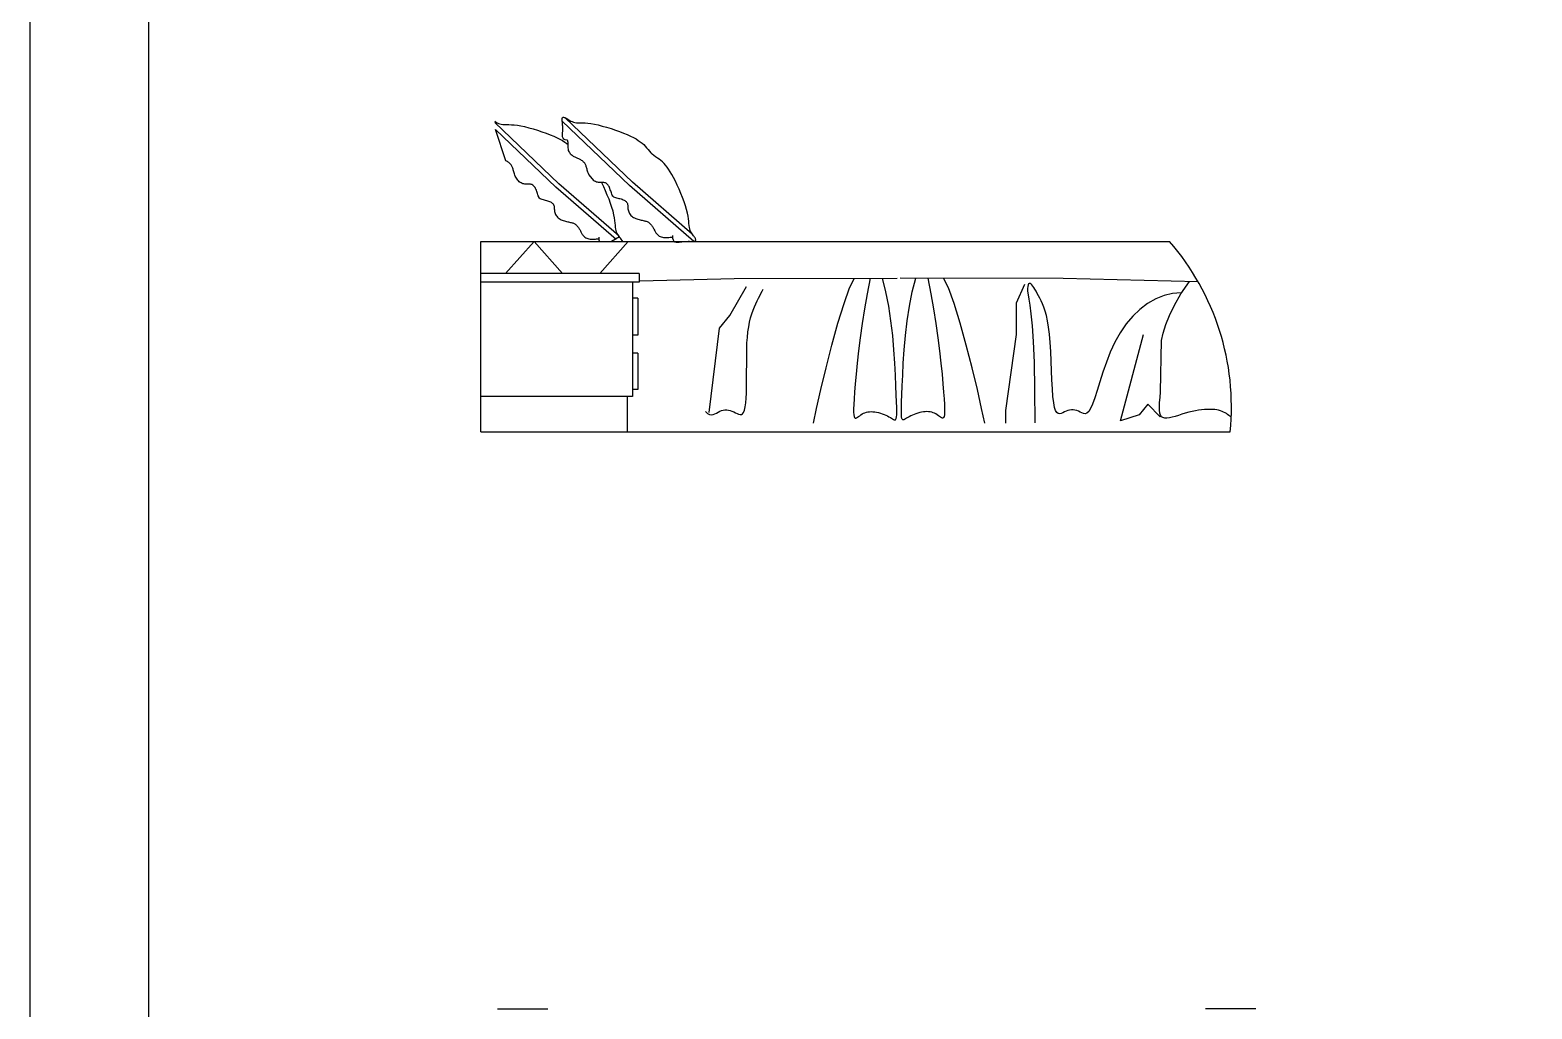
# Model space of a CAD drawing. Header units: inches. Extents: x 4.1 to 46.6, y 13.1 to 37.9.
# Drawn here: x 25.641 to 29.907, y 22.996 to 25.777 of the extents above; entities that cross this region are included whole.
import ezdxf

# ---------------------------------------------------------------- set-up
doc = ezdxf.new("R2010")
doc.units = ezdxf.units.IN
doc.header["$MEASUREMENT"] = 0
for name, color, linetype in [('02', 2, 'Continuous'), ('1', 1, 'Continuous'), ('4', 4, 'Continuous'), ('kadrbm', 4, 'Continuous')]:
    doc.layers.add(name, color=color, linetype=linetype)

# ---------------------------------------------------------------- blocks, each defined once
blk = doc.blocks.new('kadrbm')
at = {"layer": 'kadrbm', "color": 4}
blk.add_lwpolyline([(0, 0), (0, 24.7972), (21, 24.7972), (21, 0), (0, 0)], close=True, dxfattribs=at)
blk.add_lwpolyline([(20.6631, 0.3257), (20.6631, 24.4603), (0.3369, 24.4603), (0.3369, 0.3257), (20.6631, 0.3257)], dxfattribs=at)

msp = doc.modelspace()

# ---------------------------------------------------------------- linework, layer by layer
at = {"layer": '02'}
for p, q in [((26.9214, 25.1762), (26.9214, 25.1762)), ((26.9214, 25.1757), (26.9219, 25.1762)), ((26.9219, 25.1762), (28.8775, 25.1762)), ((27.0725, 25.1762), (26.9916, 25.0854)), ((27.0725, 25.1762), (27.1534, 25.0854)), ((27.3403, 25.1762), (27.2594, 25.0854)), ((27.6983, 24.9905), (27.7022, 24.9992)), ((27.7022, 24.9992), (27.7061, 25.0073)), ((27.7061, 25.0073), (27.7099, 25.0149)), ((27.7099, 25.0149), (27.7135, 25.0221)), ((27.7135, 25.0221), (27.717, 25.0288)), ((27.717, 25.0288), (27.7202, 25.0351)), ((27.7202, 25.0351), (27.7234, 25.0407)), ((27.6847, 24.9473), (27.6876, 24.9596)), ((27.6876, 24.9596), (27.691, 24.9708)), ((27.691, 24.9708), (27.6946, 24.981)), ((27.6946, 24.981), (27.6983, 24.9905)), ((27.6787, 24.9038), (27.6802, 24.9192)), ((27.6802, 24.9192), (27.6822, 24.9339)), ((27.6822, 24.9339), (27.6847, 24.9473)), ((27.6763, 24.7455), (27.6774, 24.8881)), ((27.6774, 24.8881), (27.6787, 24.9038)), ((27.6751, 24.7309), (27.6763, 24.7455)), ((27.6703, 24.697), (27.6723, 24.7061)), ((27.6723, 24.7061), (27.6739, 24.7176)), ((27.6739, 24.7176), (27.6751, 24.7309)), ((27.5596, 24.693), (27.5653, 24.6874)), ((27.5653, 24.6874), (27.5708, 24.6844)), ((27.5708, 24.6844), (27.576, 24.6835)), ((27.576, 24.6835), (27.581, 24.6842)), ((27.581, 24.6842), (27.5858, 24.6861)), ((27.5858, 24.6861), (27.5906, 24.6887)), ((27.5906, 24.6887), (27.5953, 24.6915)), ((27.5953, 24.6915), (27.6001, 24.694)), ((27.6001, 24.694), (27.605, 24.6959)), ((27.605, 24.6959), (27.6099, 24.697)), ((27.6099, 24.697), (27.6149, 24.6975)), ((27.6149, 24.6975), (27.6199, 24.6975)), ((27.6199, 24.6975), (27.6249, 24.6968)), ((27.6249, 24.6968), (27.6299, 24.6957)), ((27.6299, 24.6957), (27.6348, 24.6941)), ((27.6348, 24.6941), (27.6397, 24.692)), ((27.6397, 24.692), (27.6444, 24.6897)), ((27.6444, 24.6897), (27.6491, 24.6874)), ((27.6491, 24.6874), (27.6535, 24.6855)), ((27.6535, 24.6855), (27.6576, 24.6845)), ((27.6576, 24.6845), (27.6614, 24.6847)), ((27.6614, 24.6847), (27.6648, 24.6866)), ((27.6648, 24.6866), (27.6678, 24.6906)), ((27.6678, 24.6906), (27.6703, 24.697))]:
    msp.add_line(p, q, dxfattribs=at)
for points in [[(26.9609, 25.5178), (26.9621, 25.517), (26.965, 25.5152), (26.9682, 25.5134), (26.9716, 25.5119), (26.9754, 25.5105), (26.9796, 25.5095), (26.9842, 25.509), (26.9893, 25.5087), (26.995, 25.5085), (27.0013, 25.5084), (27.0084, 25.5081), (27.0163, 25.5075), (27.0252, 25.5064), (27.035, 25.5048), (27.0459, 25.5025), (27.0576, 25.4995), (27.0698, 25.4961), (27.0822, 25.4922), (27.0946, 25.488), (27.1066, 25.4837), (27.118, 25.4793), (27.1285, 25.475), (27.1378, 25.4708), (27.146, 25.4667), (27.1533, 25.4628), (27.1597, 25.4588), (27.1654, 25.4548), (27.1692, 25.4518)], [(27.313, 25.1923), (27.1433, 25.3403), (26.9613, 25.5145)], [(27.1688, 25.4633), (27.1664, 25.4637), (27.161, 25.4647), (27.1573, 25.4667), (27.155, 25.4696), (27.1538, 25.4731), (27.1533, 25.4771), (27.1534, 25.4812), (27.1537, 25.4854), (27.1539, 25.4895), (27.154, 25.4933), (27.1541, 25.497), (27.154, 25.5005), (27.1539, 25.5038), (27.1538, 25.5069), (27.1535, 25.5098), (27.1533, 25.5125), (27.153, 25.5151), (27.1527, 25.5174), (27.1524, 25.5196), (27.1522, 25.5215), (27.1521, 25.5232), (27.1521, 25.5248), (27.1523, 25.5261), (27.1527, 25.5271), (27.1534, 25.528), (27.1543, 25.5286), (27.1554, 25.529), (27.1567, 25.5291), (27.1582, 25.5289), (27.1599, 25.5284), (27.1618, 25.5276), (27.1638, 25.5265), (27.166, 25.5252), (27.1684, 25.5235), (27.1711, 25.5218), (27.1739, 25.52), (27.1771, 25.5183), (27.1805, 25.5167), (27.1843, 25.5153), (27.1885, 25.5144), (27.1931, 25.5138), (27.1982, 25.5135), (27.2039, 25.5133), (27.2102, 25.5132), (27.2173, 25.5129), (27.2252, 25.5123), (27.2341, 25.5112), (27.2439, 25.5096), (27.2548, 25.5073), (27.2665, 25.5043), (27.2787, 25.5009), (27.2912, 25.497), (27.3035, 25.4928), (27.3156, 25.4885), (27.3269, 25.4841), (27.3374, 25.4798), (27.3467, 25.4756), (27.355, 25.4715), (27.3622, 25.4676), (27.3686, 25.4636), (27.3743, 25.4596), (27.3794, 25.4556), (27.3841, 25.4514), (27.3883, 25.4471), (27.3924, 25.4427), (27.3963, 25.438), (27.4001, 25.4333), (27.4039, 25.4285), (27.4083, 25.4243)], [(27.5264, 25.1762), (27.3435, 25.3357), (27.1525, 25.5184)], [(27.5219, 25.1971), (27.3522, 25.3451), (27.1612, 25.5279)], [(27.0885, 25.2989), (27.0872, 25.3009), (27.0859, 25.3034), (27.0847, 25.3062), (27.0836, 25.3091), (27.0825, 25.3123), (27.0814, 25.3154), (27.0803, 25.3186), (27.0792, 25.3216), (27.078, 25.3245), (27.0767, 25.3272), (27.0753, 25.3296), (27.0738, 25.3318), (27.0722, 25.3337), (27.0705, 25.3353), (27.0687, 25.3366), (27.0667, 25.3377), (27.0646, 25.3384), (27.0623, 25.3389), (27.0599, 25.3391), (27.0574, 25.3391), (27.0548, 25.3391), (27.0521, 25.339), (27.0494, 25.3391), (27.0466, 25.3392), (27.0439, 25.3397), (27.0411, 25.3404), (27.0384, 25.3414), (27.0357, 25.3427), (27.0331, 25.3442), (27.0307, 25.3461), (27.0283, 25.3482), (27.0262, 25.3505), (27.0242, 25.3531), (27.0224, 25.3558), (27.0208, 25.3588), (27.0193, 25.3618), (27.018, 25.3649), (27.0169, 25.3681), (27.0159, 25.3711), (27.015, 25.3741), (27.0142, 25.3769), (27.0134, 25.3795), (27.0128, 25.3819), (27.0121, 25.3842), (27.0114, 25.3863), (27.0106, 25.3883), (27.0097, 25.3902), (27.0087, 25.392), (27.0075, 25.3938), (27.0061, 25.3955), (27.0045, 25.3972), (27.0028, 25.3988), (27.0009, 25.4004), (26.9989, 25.4019), (26.9969, 25.4032), (26.9948, 25.4045), (26.9927, 25.4056), (26.9634, 25.4947)], [(27.3054, 25.1819), (27.1346, 25.3309), (26.9634, 25.4947)], [(27.2431, 25.3484), (27.2282, 25.3666), (27.227, 25.3697), (27.2258, 25.3729), (27.2248, 25.3759), (27.2239, 25.3789), (27.2231, 25.3817), (27.2224, 25.3843), (27.2217, 25.3867), (27.221, 25.389), (27.2203, 25.3911), (27.2195, 25.3931), (27.2186, 25.395), (27.2176, 25.3968), (27.2164, 25.3986), (27.215, 25.4003), (27.2134, 25.402), (27.2117, 25.4036), (27.2098, 25.4052), (27.2078, 25.4067), (27.2058, 25.408), (27.2037, 25.4093), (27.2016, 25.4104), (27.1995, 25.4114), (27.1973, 25.4123), (27.1952, 25.4131), (27.1931, 25.4139), (27.191, 25.4148), (27.1889, 25.4157), (27.1868, 25.4167), (27.1846, 25.4178), (27.1825, 25.4192), (27.1804, 25.4207), (27.1784, 25.4225), (27.1765, 25.4245), (27.1748, 25.4268), (27.1732, 25.4293), (27.1719, 25.4321), (27.1709, 25.4352), (27.1701, 25.4387), (27.1696, 25.4423), (27.1694, 25.4461), (27.1692, 25.4499), (27.1692, 25.4536), (27.1691, 25.4571), (27.169, 25.4604), (27.1688, 25.4633)], [(27.4655, 25.1934), (27.4658, 25.186), (27.4673, 25.1807), (27.4696, 25.1772), (27.4726, 25.1751), (27.4762, 25.1741), (27.4802, 25.174), (27.4843, 25.1744), (27.4885, 25.175), (27.4925, 25.1755), (27.4963, 25.1759), (27.5, 25.1762), (27.5035, 25.1765), (27.5068, 25.1766), (27.5099, 25.1767), (27.5128, 25.1767), (27.5156, 25.1766), (27.5181, 25.1765), (27.5205, 25.1764), (27.5226, 25.1763), (27.5246, 25.1762), (27.5263, 25.1762), (27.5278, 25.1764), (27.5291, 25.1767), (27.5302, 25.1772), (27.531, 25.1779), (27.5315, 25.1788), (27.5318, 25.1799), (27.5318, 25.1813), (27.5315, 25.1828), (27.5309, 25.1844), (27.53, 25.1862), (27.5287, 25.1882), (27.5272, 25.1903), (27.5254, 25.1926), (27.5234, 25.1951), (27.5214, 25.1978), (27.5195, 25.2008), (27.5176, 25.2041), (27.516, 25.2078), (27.5147, 25.2119), (27.5138, 25.2164), (27.5131, 25.2215), (27.5125, 25.2271), (27.5119, 25.2335), (27.5111, 25.2405), (27.5099, 25.2484), (27.5082, 25.2571), (27.5058, 25.2668), (27.5027, 25.2775), (27.4988, 25.2889), (27.4945, 25.3008), (27.4897, 25.3129), (27.4846, 25.325), (27.4794, 25.3366), (27.4741, 25.3476), (27.469, 25.3578), (27.4642, 25.3667), (27.4595, 25.3746), (27.4549, 25.3816), (27.4505, 25.3877), (27.4461, 25.3931), (27.4417, 25.3978), (27.4372, 25.4021), (27.4326, 25.4061), (27.4279, 25.4098), (27.423, 25.4133), (27.4179, 25.4168), (27.4129, 25.4202), (27.4083, 25.4243)], [(27.2974, 25.3037), (27.2961, 25.3057), (27.2949, 25.3082), (27.2937, 25.311), (27.2925, 25.314), (27.2914, 25.3171), (27.2903, 25.3202), (27.2892, 25.3234), (27.2881, 25.3264), (27.2869, 25.3293), (27.2856, 25.332), (27.2842, 25.3344), (27.2828, 25.3366), (27.2812, 25.3385), (27.2794, 25.3401), (27.2776, 25.3415), (27.2756, 25.3425), (27.2735, 25.3432), (27.2712, 25.3437), (27.2688, 25.3439), (27.2663, 25.3439), (27.2637, 25.3439), (27.261, 25.3438), (27.2583, 25.3439), (27.2555, 25.3441), (27.2528, 25.3445), (27.25, 25.3452), (27.2473, 25.3462), (27.2446, 25.3475), (27.2431, 25.3484)], [(27.3251, 25.1762), (27.3183, 25.1855), (27.3165, 25.1878), (27.3145, 25.1902), (27.3125, 25.193), (27.3105, 25.196), (27.3087, 25.1993), (27.3071, 25.203), (27.3058, 25.2071), (27.3049, 25.2116), (27.3042, 25.2167), (27.3036, 25.2223), (27.303, 25.2287), (27.3022, 25.2357), (27.301, 25.2436), (27.2993, 25.2523), (27.2969, 25.262), (27.2937, 25.2727), (27.2899, 25.2841), (27.2855, 25.296), (27.2807, 25.3081), (27.2757, 25.3202), (27.2705, 25.3318), (27.2652, 25.3428), (27.2647, 25.3439)], [(27.0849, 25.3017), (27.0855, 25.3012), (27.0874, 25.2999), (27.0896, 25.2987), (27.0922, 25.2976), (27.0951, 25.2966), (27.0981, 25.2957), (27.1013, 25.2948), (27.1045, 25.294), (27.1078, 25.2931), (27.1109, 25.2922), (27.1139, 25.2912), (27.1167, 25.2902), (27.1192, 25.289), (27.1214, 25.2877), (27.1235, 25.2862), (27.1252, 25.2846), (27.1267, 25.2829), (27.1279, 25.281), (27.1287, 25.2789), (27.1294, 25.2767), (27.1297, 25.2743), (27.13, 25.2718), (27.1301, 25.2692), (27.1303, 25.2665), (27.1305, 25.2638), (27.1309, 25.2611), (27.1315, 25.2584), (27.1325, 25.2557), (27.1337, 25.253), (27.1352, 25.2505), (27.1369, 25.248), (27.1389, 25.2457), (27.1412, 25.2435), (27.1437, 25.2415), (27.1464, 25.2397), (27.1493, 25.2382), (27.1523, 25.2368), (27.1555, 25.2356), (27.1587, 25.2345), (27.1619, 25.2336), (27.165, 25.2328), (27.1681, 25.2322), (27.1709, 25.2316), (27.1736, 25.231), (27.176, 25.2305), (27.1784, 25.23), (27.1805, 25.2295), (27.1826, 25.2288), (27.1845, 25.2281), (27.1864, 25.2272), (27.1883, 25.2262), (27.1901, 25.2249), (27.1919, 25.2235), (27.1937, 25.2218), (27.1953, 25.2201), (27.197, 25.2182), (27.1985, 25.2163), (27.1999, 25.2143), (27.2012, 25.2123), (27.2023, 25.2102), (27.2034, 25.2082), (27.2044, 25.2061), (27.2053, 25.2041), (27.2063, 25.2021), (27.2074, 25.2), (27.2085, 25.198), (27.2099, 25.1959), (27.2114, 25.1939), (27.2131, 25.192), (27.215, 25.1901), (27.2171, 25.1883), (27.2195, 25.1868), (27.2221, 25.1854), (27.2251, 25.1843), (27.2282, 25.1835), (27.2317, 25.183), (27.2354, 25.1828), (27.2392, 25.1829), (27.2429, 25.183), (27.2467, 25.1832), (27.2502, 25.1834), (27.2535, 25.1836), (27.2564, 25.1836)], [(27.2938, 25.3065), (27.2944, 25.306), (27.2963, 25.3047), (27.2986, 25.3035), (27.3011, 25.3024), (27.304, 25.3014), (27.307, 25.3005), (27.3102, 25.2996), (27.3135, 25.2988), (27.3167, 25.2979), (27.3198, 25.297), (27.3228, 25.296), (27.3256, 25.295), (27.3281, 25.2938), (27.3304, 25.2925), (27.3324, 25.291), (27.3341, 25.2894), (27.3356, 25.2877), (27.3368, 25.2858), (27.3377, 25.2837), (27.3383, 25.2815), (27.3386, 25.2791), (27.3389, 25.2766), (27.339, 25.274), (27.3392, 25.2713), (27.3394, 25.2686), (27.3398, 25.2659), (27.3405, 25.2632), (27.3414, 25.2605), (27.3426, 25.2578), (27.3441, 25.2553), (27.3458, 25.2528), (27.3479, 25.2505), (27.3501, 25.2483), (27.3526, 25.2463), (27.3553, 25.2445), (27.3582, 25.243), (27.3613, 25.2416), (27.3644, 25.2404), (27.3676, 25.2393), (27.3708, 25.2384), (27.3739, 25.2376), (27.377, 25.237), (27.3798, 25.2364), (27.3825, 25.2358), (27.385, 25.2353), (27.3873, 25.2348), (27.3894, 25.2343), (27.3915, 25.2336), (27.3934, 25.2329), (27.3953, 25.232), (27.3972, 25.231), (27.399, 25.2297), (27.4008, 25.2283), (27.4026, 25.2266), (27.4043, 25.2249), (27.4059, 25.223), (27.4074, 25.2211), (27.4088, 25.2191), (27.4101, 25.2171), (27.4112, 25.215), (27.4123, 25.213), (27.4133, 25.211), (27.4142, 25.2089), (27.4152, 25.2069), (27.4163, 25.2048), (27.4175, 25.2028), (27.4188, 25.2008), (27.4203, 25.1987), (27.422, 25.1968), (27.4239, 25.1949), (27.426, 25.1931), (27.4284, 25.1916), (27.4311, 25.1902), (27.434, 25.1891), (27.4372, 25.1883), (27.4406, 25.1878), (27.4443, 25.1877), (27.4481, 25.1877), (27.4519, 25.1878), (27.4556, 25.188), (27.4591, 25.1882), (27.4624, 25.1884), (27.4653, 25.1884)], [(27.2566, 25.1886), (27.2569, 25.1812), (27.2583, 25.1762)], [(27.3152, 25.1894), (27.2924, 25.1762)], [(27.3732, 25.0644), (27.6407, 25.0712), (28.1035, 25.0722)], [(27.5695, 24.6901), (27.5991, 24.9299), (27.6288, 24.9655), (27.6763, 25.0485)], [(27.8661, 24.6604), (27.8749, 24.7017), (27.8871, 24.7556), (27.902, 24.8173), (27.9186, 24.8818), (27.9358, 24.9444), (27.953, 25.0002), (27.969, 25.0443), (27.9829, 25.0719)], [(28.0275, 25.072), (28.0188, 25.0279), (28.0112, 24.9847), (28.0046, 24.9429), (27.999, 24.9029), (27.9944, 24.8654), (27.9905, 24.8307), (27.9873, 24.7993), (27.9848, 24.7718), (27.9828, 24.7484), (27.9814, 24.729), (27.9805, 24.7133), (27.9801, 24.7008), (27.9801, 24.6912), (27.9806, 24.6841), (27.9815, 24.6792), (27.9828, 24.6762), (27.9845, 24.6747), (27.9865, 24.6744), (27.9888, 24.6752), (27.9915, 24.6767), (27.9944, 24.6788), (27.9976, 24.6812), (28.001, 24.6837), (28.0046, 24.6861), (28.0084, 24.6881), (28.0124, 24.6898), (28.0165, 24.6911), (28.0209, 24.692), (28.0254, 24.6926), (28.0302, 24.6928), (28.0351, 24.6926), (28.0402, 24.692), (28.0454, 24.6911), (28.0508, 24.6899), (28.0562, 24.6883), (28.0616, 24.6866), (28.0668, 24.6847), (28.0717, 24.6826), (28.0764, 24.6804), (28.0807, 24.6782), (28.0846, 24.676), (28.088, 24.6739), (28.091, 24.6721), (28.0936, 24.6707), (28.0958, 24.6697), (28.0977, 24.6694), (28.0992, 24.6699), (28.1005, 24.6713), (28.1015, 24.6737), (28.1022, 24.6778), (28.1026, 24.6839), (28.1027, 24.6927), (28.1026, 24.7048), (28.1022, 24.7206), (28.1015, 24.7408), (28.1005, 24.7658), (28.0992, 24.796), (28.0974, 24.8307), (28.0948, 24.8686), (28.0912, 24.9089), (28.0864, 24.9504), (28.0801, 24.9922), (28.072, 25.0331), (28.0619, 25.0722)], [(28.9591, 25.0614), (28.5753, 25.0712), (28.1125, 25.0722)], [(28.1913, 25.072), (28.2, 25.0279), (28.2076, 24.9847), (28.2142, 24.9429), (28.2198, 24.9029), (28.2244, 24.8654), (28.2283, 24.8307), (28.2315, 24.7993), (28.234, 24.7718), (28.236, 24.7484), (28.2374, 24.729), (28.2383, 24.7133), (28.2387, 24.7008), (28.2387, 24.6912), (28.2382, 24.6841), (28.2373, 24.6792), (28.236, 24.6762), (28.2343, 24.6747), (28.2323, 24.6744), (28.23, 24.6752), (28.2273, 24.6767), (28.2244, 24.6788), (28.2212, 24.6812), (28.2178, 24.6837), (28.2142, 24.6861), (28.2104, 24.6881), (28.2064, 24.6898), (28.2023, 24.6911), (28.1979, 24.692), (28.1934, 24.6926), (28.1886, 24.6928), (28.1837, 24.6926), (28.1786, 24.692), (28.1734, 24.6911), (28.168, 24.6899), (28.1626, 24.6883), (28.1572, 24.6866), (28.152, 24.6847), (28.1471, 24.6826), (28.1424, 24.6804), (28.1381, 24.6782), (28.1342, 24.676), (28.1308, 24.6739), (28.1278, 24.6721), (28.1252, 24.6707), (28.123, 24.6697), (28.1211, 24.6694), (28.1196, 24.6699), (28.1183, 24.6713), (28.1173, 24.6737), (28.1166, 24.6778), (28.1162, 24.6839), (28.1161, 24.6927), (28.1162, 24.7048), (28.1166, 24.7206), (28.1173, 24.7408), (28.1183, 24.7658), (28.1196, 24.796), (28.1214, 24.8307), (28.124, 24.8686), (28.1276, 24.9089), (28.1324, 24.9504), (28.1387, 24.9922), (28.1468, 25.0331), (28.1569, 25.0722)], [(28.3527, 24.6604), (28.3439, 24.7017), (28.3317, 24.7556), (28.3168, 24.8173), (28.3002, 24.8818), (28.283, 24.9444), (28.2658, 25.0002), (28.2498, 25.0443), (28.2359, 25.0719)], [(28.4654, 25.0544), (28.4417, 25.001), (28.4417, 24.9121), (28.412, 24.696), (28.412, 24.6604)], [(28.9108, 25.0307), (28.8862, 25.0286), (28.862, 25.0227), (28.8383, 25.013), (28.8154, 24.9998), (28.7936, 24.9834), (28.7731, 24.964), (28.7543, 24.9418), (28.7373, 24.9171), (28.7224, 24.8902), (28.7094, 24.8619), (28.6981, 24.8331), (28.6883, 24.8047), (28.6797, 24.7778), (28.6721, 24.7531), (28.6654, 24.7316), (28.6592, 24.7142), (28.6535, 24.7016), (28.648, 24.6934), (28.6428, 24.6887), (28.6378, 24.6869), (28.633, 24.6873), (28.6282, 24.689), (28.6235, 24.6915), (28.6187, 24.694), (28.6138, 24.6959), (28.6089, 24.697), (28.6039, 24.6975), (28.5989, 24.6975), (28.5939, 24.6968), (28.5889, 24.6957), (28.584, 24.6941), (28.5791, 24.692), (28.5744, 24.6897), (28.5697, 24.6877), (28.5653, 24.6866), (28.5612, 24.6871), (28.5574, 24.6899), (28.554, 24.6956), (28.551, 24.7048), (28.5485, 24.7182), (28.5465, 24.7362), (28.5449, 24.758), (28.5437, 24.7827), (28.5425, 24.8091), (28.5414, 24.8364), (28.5401, 24.8634), (28.5386, 24.8892), (28.5366, 24.9127), (28.5341, 24.9331), (28.5312, 24.9506), (28.5278, 24.9656), (28.5242, 24.9784), (28.5205, 24.9893), (28.5166, 24.9988), (28.5127, 25.0072), (28.5089, 25.0149), (28.5053, 25.0221), (28.5018, 25.0288), (28.4986, 25.0351), (28.4954, 25.0407), (28.4924, 25.0456), (28.4896, 25.0497), (28.4868, 25.053), (28.4842, 25.0554), (28.4817, 25.0567), (28.4793, 25.0568), (28.4773, 25.0557), (28.4757, 25.053), (28.4747, 25.0488), (28.4742, 25.0427), (28.4746, 25.0348), (28.4758, 25.0248), (28.4779, 25.0121), (28.4807, 24.9949), (28.4838, 24.9707), (28.4871, 24.937), (28.4901, 24.8916), (28.4927, 24.8321), (28.4944, 24.756), (28.4951, 24.6609)], [(29.0528, 24.678), (29.0522, 24.6781), (29.0492, 24.6796), (29.046, 24.6818), (29.0426, 24.6844), (29.039, 24.6871), (29.0351, 24.6895), (29.0311, 24.6917), (29.0268, 24.6936), (29.0221, 24.6952), (29.0171, 24.6966), (29.0117, 24.6976), (29.0058, 24.6984), (28.9994, 24.6989), (28.9925, 24.6992), (28.985, 24.6991), (28.9771, 24.6987), (28.9687, 24.698), (28.96, 24.6968), (28.951, 24.6953), (28.9417, 24.6934), (28.9322, 24.691), (28.9224, 24.6883), (28.9127, 24.6852), (28.9032, 24.6822), (28.894, 24.6793), (28.8852, 24.6769), (28.8772, 24.6751), (28.8701, 24.6741), (28.8639, 24.6742), (28.8589, 24.6757), (28.8551, 24.6785), (28.8523, 24.6829), (28.8504, 24.6889), (28.8494, 24.6968), (28.8491, 24.7066), (28.8495, 24.7185), (28.8506, 24.7325), (28.8522, 24.7489), (28.8551, 24.8949), (28.8597, 24.9161), (28.8669, 24.9399), (28.8772, 24.9663), (28.8914, 24.9954), (28.9101, 25.0273), (28.9339, 25.0621)], [(28.8511, 24.6782), (28.8155, 24.7138), (28.7917, 24.6841), (28.7383, 24.6663), (28.8036, 24.9121)], [(26.9686, 22.9957), (27.1114, 22.9957)], [(29.1229, 22.9957), (28.9801, 22.9957)]]:
    msp.add_lwpolyline(points, dxfattribs=at)
msp.add_arc((28.3378, 24.7064), 0.7155, 354.3035, 41.0429, dxfattribs=at)
at = {"layer": '1'}
msp.add_line((26.9214, 24.6354), (29.0498, 24.6354), dxfattribs=at)
at = {"layer": '4'}
for p, q in [((26.9214, 24.6354), (26.9214, 25.1757)), ((27.3714, 25.0854), (26.9214, 25.0854)), ((27.3714, 25.0854), (27.3714, 25.0604)), ((27.3714, 25.0604), (26.9214, 25.0604)), ((27.3522, 25.0604), (27.3522, 24.7354)), ((27.3672, 25.0154), (27.3522, 25.0154)), ((27.3672, 25.0154), (27.3672, 24.9096)), ((27.3672, 24.9096), (27.3522, 24.9096)), ((27.3672, 24.8587), (27.3522, 24.8587)), ((27.3672, 24.8587), (27.3672, 24.7554)), ((27.3672, 24.7554), (27.3522, 24.7554)), ((27.3522, 24.7354), (26.9214, 24.7354)), ((27.3372, 24.7354), (27.3372, 24.6354))]:
    msp.add_line(p, q, dxfattribs=at)

# ---------------------------------------------------------------- block references
at = {"layer": 'kadrbm'}
msp.add_blockref('kadrbm', (25.641, 13.1016), dxfattribs=at)

doc.saveas('drawing.dxf')
